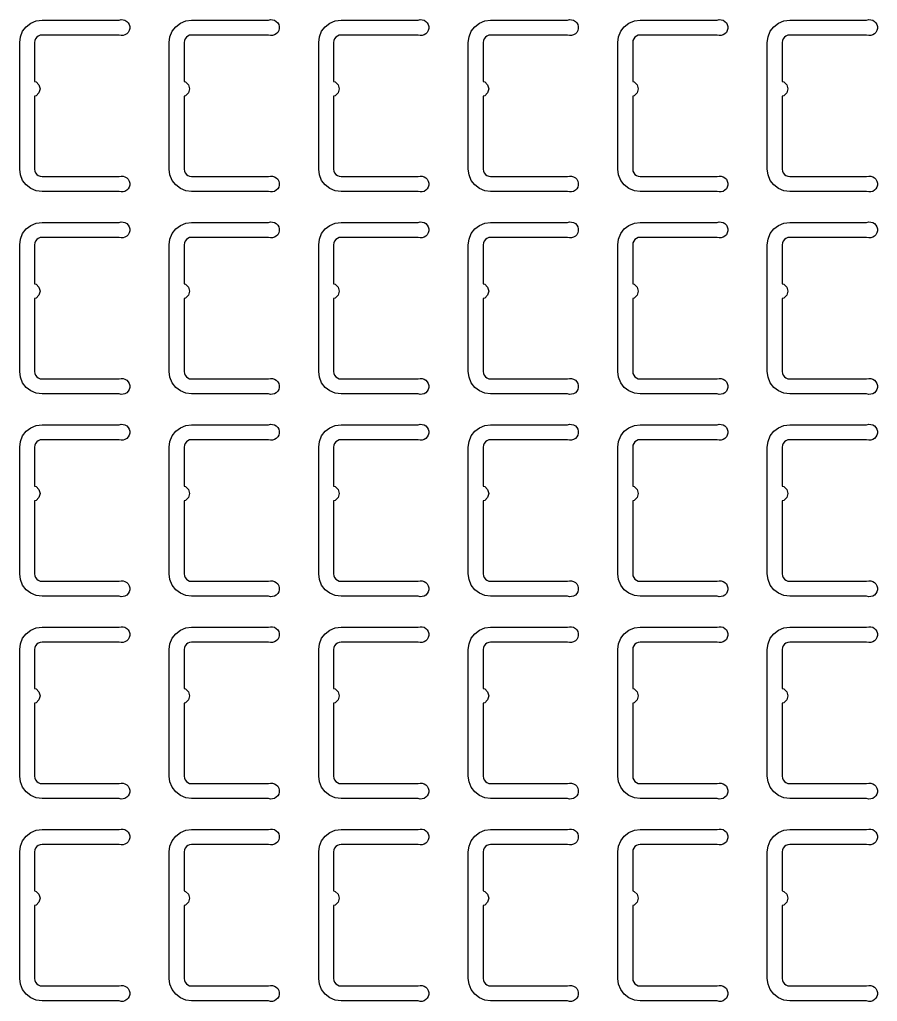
# Model space of a CAD drawing. Extents: x 11 to 212, y 11 to 212.
# Drawn here: x 122.02 to 132.15, y 99.44 to 111.02 of the extents above; entities that cross this region are included whole.
import ezdxf

# ---------------------------------------------------------------- set-up
doc = ezdxf.new("R2010")
doc.units = 0
doc.layers.add('L4', color=7, linetype='continuous')

msp = doc.modelspace()

# ---------------------------------------------------------------- linework, layer by layer
at = {"layer": 'L4'}
for points in [[(123.197, 109.171), (123.22, 109.176), (123.244, 109.175), (123.267, 109.168), (123.288, 109.156), (123.305, 109.139), (123.317, 109.118), (123.323, 109.094), (123.323, 109.07), (123.317, 109.047), (123.305, 109.026), (123.288, 109.009), (123.267, 108.996), (123.244, 108.989), (123.22, 108.989), (123.197, 108.994), (122.288, 108.994), (122.22, 109.003), (122.156, 109.03), (122.101, 109.072), (122.059, 109.126), (122.033, 109.19), (122.024, 109.259), (122.024, 110.753), (122.033, 110.821), (122.059, 110.885), (122.101, 110.94), (122.156, 110.982), (122.22, 111.009), (122.288, 111.018), (123.197, 111.018), (123.22, 111.023), (123.244, 111.022), (123.267, 111.016), (123.288, 111.003), (123.305, 110.986), (123.317, 110.965), (123.323, 110.941), (123.323, 110.917), (123.317, 110.894), (123.305, 110.873), (123.288, 110.856), (123.267, 110.843), (123.244, 110.836), (123.22, 110.836), (123.197, 110.841), (122.288, 110.841), (122.265, 110.838), (122.244, 110.829), (122.226, 110.815), (122.212, 110.797), (122.203, 110.776), (122.2, 110.753), (122.2, 110.292), (122.218, 110.287), (122.252, 110.253), (122.265, 110.206), (122.252, 110.159), (122.218, 110.124), (122.2, 110.12), (122.2, 109.259), (122.203, 109.236), (122.212, 109.215), (122.226, 109.196), (122.244, 109.182), (122.265, 109.174), (122.288, 109.171)], [(124.961, 109.171), (124.985, 109.176), (125.009, 109.175), (125.032, 109.168), (125.053, 109.156), (125.069, 109.139), (125.081, 109.118), (125.087, 109.094), (125.087, 109.07), (125.081, 109.047), (125.069, 109.026), (125.053, 109.009), (125.032, 108.996), (125.009, 108.989), (124.985, 108.989), (124.961, 108.994), (124.053, 108.994), (123.984, 109.003), (123.921, 109.03), (123.866, 109.072), (123.824, 109.126), (123.797, 109.19), (123.788, 109.259), (123.788, 110.753), (123.797, 110.821), (123.824, 110.885), (123.866, 110.94), (123.921, 110.982), (123.984, 111.009), (124.053, 111.018), (124.961, 111.018), (124.985, 111.023), (125.009, 111.022), (125.032, 111.016), (125.053, 111.003), (125.069, 110.986), (125.081, 110.965), (125.087, 110.941), (125.087, 110.917), (125.081, 110.894), (125.069, 110.873), (125.053, 110.856), (125.032, 110.843), (125.009, 110.836), (124.985, 110.836), (124.961, 110.841), (124.053, 110.841), (124.03, 110.838), (124.009, 110.829), (123.991, 110.815), (123.977, 110.797), (123.968, 110.776), (123.965, 110.753), (123.965, 110.292), (123.982, 110.287), (124.017, 110.253), (124.029, 110.206), (124.017, 110.159), (123.982, 110.124), (123.965, 110.12), (123.965, 109.259), (123.968, 109.236), (123.977, 109.215), (123.991, 109.196), (124.009, 109.182), (124.03, 109.174), (124.053, 109.171)], [(126.726, 109.171), (126.75, 109.176), (126.774, 109.175), (126.797, 109.168), (126.817, 109.156), (126.834, 109.139), (126.846, 109.118), (126.852, 109.094), (126.852, 109.07), (126.846, 109.047), (126.834, 109.026), (126.817, 109.009), (126.797, 108.996), (126.774, 108.989), (126.75, 108.989), (126.726, 108.994), (125.818, 108.994), (125.749, 109.003), (125.685, 109.03), (125.63, 109.072), (125.588, 109.126), (125.562, 109.19), (125.553, 109.259), (125.553, 110.753), (125.562, 110.821), (125.588, 110.885), (125.63, 110.94), (125.685, 110.982), (125.749, 111.009), (125.818, 111.018), (126.726, 111.018), (126.75, 111.023), (126.774, 111.022), (126.797, 111.016), (126.817, 111.003), (126.834, 110.986), (126.846, 110.965), (126.852, 110.941), (126.852, 110.917), (126.846, 110.894), (126.834, 110.873), (126.817, 110.856), (126.797, 110.843), (126.774, 110.836), (126.75, 110.836), (126.726, 110.841), (125.818, 110.841), (125.795, 110.838), (125.774, 110.829), (125.755, 110.815), (125.741, 110.797), (125.732, 110.776), (125.729, 110.753), (125.729, 110.292), (125.747, 110.287), (125.782, 110.253), (125.794, 110.206), (125.782, 110.159), (125.747, 110.124), (125.729, 110.12), (125.729, 109.259), (125.732, 109.236), (125.741, 109.215), (125.755, 109.196), (125.774, 109.182), (125.795, 109.174), (125.818, 109.171)], [(128.491, 109.171), (128.514, 109.176), (128.538, 109.175), (128.561, 109.168), (128.582, 109.156), (128.599, 109.139), (128.611, 109.118), (128.617, 109.094), (128.617, 109.07), (128.611, 109.047), (128.599, 109.026), (128.582, 109.009), (128.561, 108.996), (128.538, 108.989), (128.514, 108.989), (128.491, 108.994), (127.582, 108.994), (127.514, 109.003), (127.45, 109.03), (127.395, 109.072), (127.353, 109.126), (127.327, 109.19), (127.318, 109.259), (127.318, 110.753), (127.327, 110.821), (127.353, 110.885), (127.395, 110.94), (127.45, 110.982), (127.514, 111.009), (127.582, 111.018), (128.491, 111.018), (128.514, 111.023), (128.538, 111.022), (128.561, 111.016), (128.582, 111.003), (128.599, 110.986), (128.611, 110.965), (128.617, 110.941), (128.617, 110.917), (128.611, 110.894), (128.599, 110.873), (128.582, 110.856), (128.561, 110.843), (128.538, 110.836), (128.514, 110.836), (128.491, 110.841), (127.582, 110.841), (127.56, 110.838), (127.538, 110.829), (127.52, 110.815), (127.506, 110.797), (127.497, 110.776), (127.494, 110.753), (127.494, 110.292), (127.512, 110.287), (127.546, 110.253), (127.559, 110.206), (127.546, 110.159), (127.512, 110.124), (127.494, 110.12), (127.494, 109.259), (127.497, 109.236), (127.506, 109.215), (127.52, 109.196), (127.538, 109.182), (127.56, 109.174), (127.582, 109.171)], [(130.255, 109.171), (130.279, 109.176), (130.303, 109.175), (130.326, 109.168), (130.347, 109.156), (130.364, 109.139), (130.375, 109.118), (130.382, 109.094), (130.382, 109.07), (130.375, 109.047), (130.364, 109.026), (130.347, 109.009), (130.326, 108.996), (130.303, 108.989), (130.279, 108.989), (130.255, 108.994), (129.347, 108.994), (129.279, 109.003), (129.215, 109.03), (129.16, 109.072), (129.118, 109.126), (129.091, 109.19), (129.082, 109.259), (129.082, 110.753), (129.091, 110.821), (129.118, 110.885), (129.16, 110.94), (129.215, 110.982), (129.279, 111.009), (129.347, 111.018), (130.255, 111.018), (130.279, 111.023), (130.303, 111.022), (130.326, 111.016), (130.347, 111.003), (130.364, 110.986), (130.375, 110.965), (130.382, 110.941), (130.382, 110.917), (130.375, 110.894), (130.364, 110.873), (130.347, 110.856), (130.326, 110.843), (130.303, 110.836), (130.279, 110.836), (130.255, 110.841), (129.347, 110.841), (129.324, 110.838), (129.303, 110.829), (129.285, 110.815), (129.271, 110.797), (129.262, 110.776), (129.259, 110.753), (129.259, 110.292), (129.276, 110.287), (129.311, 110.253), (129.324, 110.206), (129.311, 110.159), (129.276, 110.124), (129.259, 110.12), (129.259, 109.259), (129.262, 109.236), (129.271, 109.215), (129.285, 109.196), (129.303, 109.182), (129.324, 109.174), (129.347, 109.171)], [(132.02, 109.171), (132.044, 109.176), (132.068, 109.175), (132.091, 109.168), (132.112, 109.156), (132.128, 109.139), (132.14, 109.118), (132.146, 109.094), (132.146, 109.07), (132.14, 109.047), (132.128, 109.026), (132.112, 109.009), (132.091, 108.996), (132.068, 108.989), (132.044, 108.989), (132.02, 108.994), (131.112, 108.994), (131.043, 109.003), (130.979, 109.03), (130.925, 109.072), (130.883, 109.126), (130.856, 109.19), (130.847, 109.259), (130.847, 110.753), (130.856, 110.821), (130.883, 110.885), (130.925, 110.94), (130.979, 110.982), (131.043, 111.009), (131.112, 111.018), (132.02, 111.018), (132.044, 111.023), (132.068, 111.022), (132.091, 111.016), (132.112, 111.003), (132.128, 110.986), (132.14, 110.965), (132.146, 110.941), (132.146, 110.917), (132.14, 110.894), (132.128, 110.873), (132.112, 110.856), (132.091, 110.843), (132.068, 110.836), (132.044, 110.836), (132.02, 110.841), (131.112, 110.841), (131.089, 110.838), (131.068, 110.829), (131.049, 110.815), (131.035, 110.797), (131.027, 110.776), (131.024, 110.753), (131.024, 110.292), (131.041, 110.287), (131.076, 110.253), (131.088, 110.206), (131.076, 110.159), (131.041, 110.124), (131.024, 110.12), (131.024, 109.259), (131.027, 109.236), (131.035, 109.215), (131.049, 109.196), (131.068, 109.182), (131.089, 109.174), (131.112, 109.171)], [(123.197, 106.782), (123.22, 106.788), (123.244, 106.787), (123.267, 106.78), (123.288, 106.768), (123.305, 106.75), (123.317, 106.729), (123.323, 106.706), (123.323, 106.682), (123.317, 106.659), (123.305, 106.638), (123.288, 106.62), (123.267, 106.608), (123.244, 106.601), (123.22, 106.6), (123.197, 106.606), (122.288, 106.606), (122.22, 106.615), (122.156, 106.641), (122.101, 106.683), (122.059, 106.738), (122.033, 106.802), (122.024, 106.871), (122.024, 108.365), (122.033, 108.433), (122.059, 108.497), (122.101, 108.552), (122.156, 108.594), (122.22, 108.62), (122.288, 108.629), (123.197, 108.629), (123.22, 108.635), (123.244, 108.634), (123.267, 108.627), (123.288, 108.615), (123.305, 108.598), (123.317, 108.577), (123.323, 108.553), (123.323, 108.529), (123.317, 108.506), (123.305, 108.485), (123.288, 108.468), (123.267, 108.455), (123.244, 108.448), (123.22, 108.448), (123.197, 108.453), (122.288, 108.453), (122.265, 108.45), (122.244, 108.441), (122.226, 108.427), (122.212, 108.409), (122.203, 108.388), (122.2, 108.365), (122.2, 107.904), (122.218, 107.899), (122.252, 107.865), (122.265, 107.818), (122.252, 107.771), (122.218, 107.736), (122.2, 107.731), (122.2, 106.871), (122.203, 106.848), (122.212, 106.826), (122.226, 106.808), (122.244, 106.794), (122.265, 106.785), (122.288, 106.782)], [(124.961, 106.782), (124.985, 106.788), (125.009, 106.787), (125.032, 106.78), (125.053, 106.768), (125.069, 106.75), (125.081, 106.729), (125.087, 106.706), (125.087, 106.682), (125.081, 106.659), (125.069, 106.638), (125.053, 106.62), (125.032, 106.608), (125.009, 106.601), (124.985, 106.6), (124.961, 106.606), (124.053, 106.606), (123.984, 106.615), (123.921, 106.641), (123.866, 106.683), (123.824, 106.738), (123.797, 106.802), (123.788, 106.871), (123.788, 108.365), (123.797, 108.433), (123.824, 108.497), (123.866, 108.552), (123.921, 108.594), (123.984, 108.62), (124.053, 108.629), (124.961, 108.629), (124.985, 108.635), (125.009, 108.634), (125.032, 108.627), (125.053, 108.615), (125.069, 108.598), (125.081, 108.577), (125.087, 108.553), (125.087, 108.529), (125.081, 108.506), (125.069, 108.485), (125.053, 108.468), (125.032, 108.455), (125.009, 108.448), (124.985, 108.448), (124.961, 108.453), (124.053, 108.453), (124.03, 108.45), (124.009, 108.441), (123.991, 108.427), (123.977, 108.409), (123.968, 108.388), (123.965, 108.365), (123.965, 107.904), (123.982, 107.899), (124.017, 107.865), (124.029, 107.818), (124.017, 107.771), (123.982, 107.736), (123.965, 107.731), (123.965, 106.871), (123.968, 106.848), (123.977, 106.826), (123.991, 106.808), (124.009, 106.794), (124.03, 106.785), (124.053, 106.782)], [(126.726, 106.782), (126.75, 106.788), (126.774, 106.787), (126.797, 106.78), (126.817, 106.768), (126.834, 106.75), (126.846, 106.729), (126.852, 106.706), (126.852, 106.682), (126.846, 106.659), (126.834, 106.638), (126.817, 106.62), (126.797, 106.608), (126.774, 106.601), (126.75, 106.6), (126.726, 106.606), (125.818, 106.606), (125.749, 106.615), (125.685, 106.641), (125.63, 106.683), (125.588, 106.738), (125.562, 106.802), (125.553, 106.871), (125.553, 108.365), (125.562, 108.433), (125.588, 108.497), (125.63, 108.552), (125.685, 108.594), (125.749, 108.62), (125.818, 108.629), (126.726, 108.629), (126.75, 108.635), (126.774, 108.634), (126.797, 108.627), (126.817, 108.615), (126.834, 108.598), (126.846, 108.577), (126.852, 108.553), (126.852, 108.529), (126.846, 108.506), (126.834, 108.485), (126.817, 108.468), (126.797, 108.455), (126.774, 108.448), (126.75, 108.448), (126.726, 108.453), (125.818, 108.453), (125.795, 108.45), (125.774, 108.441), (125.755, 108.427), (125.741, 108.409), (125.732, 108.388), (125.729, 108.365), (125.729, 107.904), (125.747, 107.899), (125.782, 107.865), (125.794, 107.818), (125.782, 107.771), (125.747, 107.736), (125.729, 107.731), (125.729, 106.871), (125.732, 106.848), (125.741, 106.826), (125.755, 106.808), (125.774, 106.794), (125.795, 106.785), (125.818, 106.782)], [(128.491, 106.782), (128.514, 106.788), (128.538, 106.787), (128.561, 106.78), (128.582, 106.768), (128.599, 106.75), (128.611, 106.729), (128.617, 106.706), (128.617, 106.682), (128.611, 106.659), (128.599, 106.638), (128.582, 106.62), (128.561, 106.608), (128.538, 106.601), (128.514, 106.6), (128.491, 106.606), (127.582, 106.606), (127.514, 106.615), (127.45, 106.641), (127.395, 106.683), (127.353, 106.738), (127.327, 106.802), (127.318, 106.871), (127.318, 108.365), (127.327, 108.433), (127.353, 108.497), (127.395, 108.552), (127.45, 108.594), (127.514, 108.62), (127.582, 108.629), (128.491, 108.629), (128.514, 108.635), (128.538, 108.634), (128.561, 108.627), (128.582, 108.615), (128.599, 108.598), (128.611, 108.577), (128.617, 108.553), (128.617, 108.529), (128.611, 108.506), (128.599, 108.485), (128.582, 108.468), (128.561, 108.455), (128.538, 108.448), (128.514, 108.448), (128.491, 108.453), (127.582, 108.453), (127.56, 108.45), (127.538, 108.441), (127.52, 108.427), (127.506, 108.409), (127.497, 108.388), (127.494, 108.365), (127.494, 107.904), (127.512, 107.899), (127.546, 107.865), (127.559, 107.818), (127.546, 107.771), (127.512, 107.736), (127.494, 107.731), (127.494, 106.871), (127.497, 106.848), (127.506, 106.826), (127.52, 106.808), (127.538, 106.794), (127.56, 106.785), (127.582, 106.782)], [(130.255, 106.782), (130.279, 106.788), (130.303, 106.787), (130.326, 106.78), (130.347, 106.768), (130.364, 106.75), (130.375, 106.729), (130.382, 106.706), (130.382, 106.682), (130.375, 106.659), (130.364, 106.638), (130.347, 106.62), (130.326, 106.608), (130.303, 106.601), (130.279, 106.6), (130.255, 106.606), (129.347, 106.606), (129.279, 106.615), (129.215, 106.641), (129.16, 106.683), (129.118, 106.738), (129.091, 106.802), (129.082, 106.871), (129.082, 108.365), (129.091, 108.433), (129.118, 108.497), (129.16, 108.552), (129.215, 108.594), (129.279, 108.62), (129.347, 108.629), (130.255, 108.629), (130.279, 108.635), (130.303, 108.634), (130.326, 108.627), (130.347, 108.615), (130.364, 108.598), (130.375, 108.577), (130.382, 108.553), (130.382, 108.529), (130.375, 108.506), (130.364, 108.485), (130.347, 108.468), (130.326, 108.455), (130.303, 108.448), (130.279, 108.448), (130.255, 108.453), (129.347, 108.453), (129.324, 108.45), (129.303, 108.441), (129.285, 108.427), (129.271, 108.409), (129.262, 108.388), (129.259, 108.365), (129.259, 107.904), (129.276, 107.899), (129.311, 107.865), (129.324, 107.818), (129.311, 107.771), (129.276, 107.736), (129.259, 107.731), (129.259, 106.871), (129.262, 106.848), (129.271, 106.826), (129.285, 106.808), (129.303, 106.794), (129.324, 106.785), (129.347, 106.782)], [(132.02, 106.782), (132.044, 106.788), (132.068, 106.787), (132.091, 106.78), (132.112, 106.768), (132.128, 106.75), (132.14, 106.729), (132.146, 106.706), (132.146, 106.682), (132.14, 106.659), (132.128, 106.638), (132.112, 106.62), (132.091, 106.608), (132.068, 106.601), (132.044, 106.6), (132.02, 106.606), (131.112, 106.606), (131.043, 106.615), (130.979, 106.641), (130.925, 106.683), (130.883, 106.738), (130.856, 106.802), (130.847, 106.871), (130.847, 108.365), (130.856, 108.433), (130.883, 108.497), (130.925, 108.552), (130.979, 108.594), (131.043, 108.62), (131.112, 108.629), (132.02, 108.629), (132.044, 108.635), (132.068, 108.634), (132.091, 108.627), (132.112, 108.615), (132.128, 108.598), (132.14, 108.577), (132.146, 108.553), (132.146, 108.529), (132.14, 108.506), (132.128, 108.485), (132.112, 108.468), (132.091, 108.455), (132.068, 108.448), (132.044, 108.448), (132.02, 108.453), (131.112, 108.453), (131.089, 108.45), (131.068, 108.441), (131.049, 108.427), (131.035, 108.409), (131.027, 108.388), (131.024, 108.365), (131.024, 107.904), (131.041, 107.899), (131.076, 107.865), (131.088, 107.818), (131.076, 107.771), (131.041, 107.736), (131.024, 107.731), (131.024, 106.871), (131.027, 106.848), (131.035, 106.826), (131.049, 106.808), (131.068, 106.794), (131.089, 106.785), (131.112, 106.782)], [(123.197, 104.394), (123.22, 104.4), (123.244, 104.399), (123.267, 104.392), (123.288, 104.38), (123.305, 104.362), (123.317, 104.341), (123.323, 104.318), (123.323, 104.294), (123.317, 104.271), (123.305, 104.25), (123.288, 104.232), (123.267, 104.22), (123.244, 104.213), (123.22, 104.212), (123.197, 104.218), (122.288, 104.218), (122.22, 104.227), (122.156, 104.253), (122.101, 104.295), (122.059, 104.35), (122.033, 104.414), (122.024, 104.482), (122.024, 105.976), (122.033, 106.045), (122.059, 106.109), (122.101, 106.164), (122.156, 106.206), (122.22, 106.232), (122.288, 106.241), (123.197, 106.241), (123.22, 106.247), (123.244, 106.246), (123.267, 106.239), (123.288, 106.227), (123.305, 106.209), (123.317, 106.188), (123.323, 106.165), (123.323, 106.141), (123.317, 106.118), (123.305, 106.097), (123.288, 106.079), (123.267, 106.067), (123.244, 106.06), (123.22, 106.059), (123.197, 106.065), (122.288, 106.065), (122.265, 106.062), (122.244, 106.053), (122.226, 106.039), (122.212, 106.021), (122.203, 105.999), (122.2, 105.976), (122.2, 105.516), (122.218, 105.511), (122.252, 105.476), (122.265, 105.429), (122.252, 105.382), (122.218, 105.348), (122.2, 105.343), (122.2, 104.482), (122.203, 104.46), (122.212, 104.438), (122.226, 104.42), (122.244, 104.406), (122.265, 104.397), (122.288, 104.394)], [(124.961, 104.394), (124.985, 104.4), (125.009, 104.399), (125.032, 104.392), (125.053, 104.38), (125.069, 104.362), (125.081, 104.341), (125.087, 104.318), (125.087, 104.294), (125.081, 104.271), (125.069, 104.25), (125.053, 104.232), (125.032, 104.22), (125.009, 104.213), (124.985, 104.212), (124.961, 104.218), (124.053, 104.218), (123.984, 104.227), (123.921, 104.253), (123.866, 104.295), (123.824, 104.35), (123.797, 104.414), (123.788, 104.482), (123.788, 105.976), (123.797, 106.045), (123.824, 106.109), (123.866, 106.164), (123.921, 106.206), (123.984, 106.232), (124.053, 106.241), (124.961, 106.241), (124.985, 106.247), (125.009, 106.246), (125.032, 106.239), (125.053, 106.227), (125.069, 106.209), (125.081, 106.188), (125.087, 106.165), (125.087, 106.141), (125.081, 106.118), (125.069, 106.097), (125.053, 106.079), (125.032, 106.067), (125.009, 106.06), (124.985, 106.059), (124.961, 106.065), (124.053, 106.065), (124.03, 106.062), (124.009, 106.053), (123.991, 106.039), (123.977, 106.021), (123.968, 105.999), (123.965, 105.976), (123.965, 105.516), (123.982, 105.511), (124.017, 105.476), (124.029, 105.429), (124.017, 105.382), (123.982, 105.348), (123.965, 105.343), (123.965, 104.482), (123.968, 104.46), (123.977, 104.438), (123.991, 104.42), (124.009, 104.406), (124.03, 104.397), (124.053, 104.394)], [(126.726, 104.394), (126.75, 104.4), (126.774, 104.399), (126.797, 104.392), (126.817, 104.38), (126.834, 104.362), (126.846, 104.341), (126.852, 104.318), (126.852, 104.294), (126.846, 104.271), (126.834, 104.25), (126.817, 104.232), (126.797, 104.22), (126.774, 104.213), (126.75, 104.212), (126.726, 104.218), (125.818, 104.218), (125.749, 104.227), (125.685, 104.253), (125.63, 104.295), (125.588, 104.35), (125.562, 104.414), (125.553, 104.482), (125.553, 105.976), (125.562, 106.045), (125.588, 106.109), (125.63, 106.164), (125.685, 106.206), (125.749, 106.232), (125.818, 106.241), (126.726, 106.241), (126.75, 106.247), (126.774, 106.246), (126.797, 106.239), (126.817, 106.227), (126.834, 106.209), (126.846, 106.188), (126.852, 106.165), (126.852, 106.141), (126.846, 106.118), (126.834, 106.097), (126.817, 106.079), (126.797, 106.067), (126.774, 106.06), (126.75, 106.059), (126.726, 106.065), (125.818, 106.065), (125.795, 106.062), (125.774, 106.053), (125.755, 106.039), (125.741, 106.021), (125.732, 105.999), (125.729, 105.976), (125.729, 105.516), (125.747, 105.511), (125.782, 105.476), (125.794, 105.429), (125.782, 105.382), (125.747, 105.348), (125.729, 105.343), (125.729, 104.482), (125.732, 104.46), (125.741, 104.438), (125.755, 104.42), (125.774, 104.406), (125.795, 104.397), (125.818, 104.394)], [(128.491, 104.394), (128.514, 104.4), (128.538, 104.399), (128.561, 104.392), (128.582, 104.38), (128.599, 104.362), (128.611, 104.341), (128.617, 104.318), (128.617, 104.294), (128.611, 104.271), (128.599, 104.25), (128.582, 104.232), (128.561, 104.22), (128.538, 104.213), (128.514, 104.212), (128.491, 104.218), (127.582, 104.218), (127.514, 104.227), (127.45, 104.253), (127.395, 104.295), (127.353, 104.35), (127.327, 104.414), (127.318, 104.482), (127.318, 105.976), (127.327, 106.045), (127.353, 106.109), (127.395, 106.164), (127.45, 106.206), (127.514, 106.232), (127.582, 106.241), (128.491, 106.241), (128.514, 106.247), (128.538, 106.246), (128.561, 106.239), (128.582, 106.227), (128.599, 106.209), (128.611, 106.188), (128.617, 106.165), (128.617, 106.141), (128.611, 106.118), (128.599, 106.097), (128.582, 106.079), (128.561, 106.067), (128.538, 106.06), (128.514, 106.059), (128.491, 106.065), (127.582, 106.065), (127.56, 106.062), (127.538, 106.053), (127.52, 106.039), (127.506, 106.021), (127.497, 105.999), (127.494, 105.976), (127.494, 105.516), (127.512, 105.511), (127.546, 105.476), (127.559, 105.429), (127.546, 105.382), (127.512, 105.348), (127.494, 105.343), (127.494, 104.482), (127.497, 104.46), (127.506, 104.438), (127.52, 104.42), (127.538, 104.406), (127.56, 104.397), (127.582, 104.394)], [(130.255, 104.394), (130.279, 104.4), (130.303, 104.399), (130.326, 104.392), (130.347, 104.38), (130.364, 104.362), (130.375, 104.341), (130.382, 104.318), (130.382, 104.294), (130.375, 104.271), (130.364, 104.25), (130.347, 104.232), (130.326, 104.22), (130.303, 104.213), (130.279, 104.212), (130.255, 104.218), (129.347, 104.218), (129.279, 104.227), (129.215, 104.253), (129.16, 104.295), (129.118, 104.35), (129.091, 104.414), (129.082, 104.482), (129.082, 105.976), (129.091, 106.045), (129.118, 106.109), (129.16, 106.164), (129.215, 106.206), (129.279, 106.232), (129.347, 106.241), (130.255, 106.241), (130.279, 106.247), (130.303, 106.246), (130.326, 106.239), (130.347, 106.227), (130.364, 106.209), (130.375, 106.188), (130.382, 106.165), (130.382, 106.141), (130.375, 106.118), (130.364, 106.097), (130.347, 106.079), (130.326, 106.067), (130.303, 106.06), (130.279, 106.059), (130.255, 106.065), (129.347, 106.065), (129.324, 106.062), (129.303, 106.053), (129.285, 106.039), (129.271, 106.021), (129.262, 105.999), (129.259, 105.976), (129.259, 105.516), (129.276, 105.511), (129.311, 105.476), (129.324, 105.429), (129.311, 105.382), (129.276, 105.348), (129.259, 105.343), (129.259, 104.482), (129.262, 104.46), (129.271, 104.438), (129.285, 104.42), (129.303, 104.406), (129.324, 104.397), (129.347, 104.394)], [(132.02, 104.394), (132.044, 104.4), (132.068, 104.399), (132.091, 104.392), (132.112, 104.38), (132.128, 104.362), (132.14, 104.341), (132.146, 104.318), (132.146, 104.294), (132.14, 104.271), (132.128, 104.25), (132.112, 104.232), (132.091, 104.22), (132.068, 104.213), (132.044, 104.212), (132.02, 104.218), (131.112, 104.218), (131.043, 104.227), (130.979, 104.253), (130.925, 104.295), (130.883, 104.35), (130.856, 104.414), (130.847, 104.482), (130.847, 105.976), (130.856, 106.045), (130.883, 106.109), (130.925, 106.164), (130.979, 106.206), (131.043, 106.232), (131.112, 106.241), (132.02, 106.241), (132.044, 106.247), (132.068, 106.246), (132.091, 106.239), (132.112, 106.227), (132.128, 106.209), (132.14, 106.188), (132.146, 106.165), (132.146, 106.141), (132.14, 106.118), (132.128, 106.097), (132.112, 106.079), (132.091, 106.067), (132.068, 106.06), (132.044, 106.059), (132.02, 106.065), (131.112, 106.065), (131.089, 106.062), (131.068, 106.053), (131.049, 106.039), (131.035, 106.021), (131.027, 105.999), (131.024, 105.976), (131.024, 105.516), (131.041, 105.511), (131.076, 105.476), (131.088, 105.429), (131.076, 105.382), (131.041, 105.348), (131.024, 105.343), (131.024, 104.482), (131.027, 104.46), (131.035, 104.438), (131.049, 104.42), (131.068, 104.406), (131.089, 104.397), (131.112, 104.394)], [(123.197, 102.006), (123.22, 102.011), (123.244, 102.011), (123.267, 102.004), (123.288, 101.991), (123.305, 101.974), (123.317, 101.953), (123.323, 101.93), (123.323, 101.906), (123.317, 101.882), (123.305, 101.861), (123.288, 101.844), (123.267, 101.832), (123.244, 101.825), (123.22, 101.824), (123.197, 101.829), (122.288, 101.829), (122.22, 101.838), (122.156, 101.865), (122.101, 101.907), (122.059, 101.962), (122.033, 102.026), (122.024, 102.094), (122.024, 103.588), (122.033, 103.657), (122.059, 103.721), (122.101, 103.775), (122.156, 103.817), (122.22, 103.844), (122.288, 103.853), (123.197, 103.853), (123.22, 103.858), (123.244, 103.858), (123.267, 103.851), (123.288, 103.838), (123.305, 103.821), (123.317, 103.8), (123.323, 103.777), (123.323, 103.753), (123.317, 103.729), (123.305, 103.708), (123.288, 103.691), (123.267, 103.679), (123.244, 103.672), (123.22, 103.671), (123.197, 103.676), (122.288, 103.676), (122.265, 103.673), (122.244, 103.665), (122.226, 103.651), (122.212, 103.632), (122.203, 103.611), (122.2, 103.588), (122.2, 103.127), (122.218, 103.123), (122.252, 103.088), (122.265, 103.041), (122.252, 102.994), (122.218, 102.96), (122.2, 102.955), (122.2, 102.094), (122.203, 102.071), (122.212, 102.05), (122.226, 102.032), (122.244, 102.018), (122.265, 102.009), (122.288, 102.006)], [(124.961, 102.006), (124.985, 102.011), (125.009, 102.011), (125.032, 102.004), (125.053, 101.991), (125.069, 101.974), (125.081, 101.953), (125.087, 101.93), (125.087, 101.906), (125.081, 101.882), (125.069, 101.861), (125.053, 101.844), (125.032, 101.832), (125.009, 101.825), (124.985, 101.824), (124.961, 101.829), (124.053, 101.829), (123.984, 101.838), (123.921, 101.865), (123.866, 101.907), (123.824, 101.962), (123.797, 102.026), (123.788, 102.094), (123.788, 103.588), (123.797, 103.657), (123.824, 103.721), (123.866, 103.775), (123.921, 103.817), (123.984, 103.844), (124.053, 103.853), (124.961, 103.853), (124.985, 103.858), (125.009, 103.858), (125.032, 103.851), (125.053, 103.838), (125.069, 103.821), (125.081, 103.8), (125.087, 103.777), (125.087, 103.753), (125.081, 103.729), (125.069, 103.708), (125.053, 103.691), (125.032, 103.679), (125.009, 103.672), (124.985, 103.671), (124.961, 103.676), (124.053, 103.676), (124.03, 103.673), (124.009, 103.665), (123.991, 103.651), (123.977, 103.632), (123.968, 103.611), (123.965, 103.588), (123.965, 103.127), (123.982, 103.123), (124.017, 103.088), (124.029, 103.041), (124.017, 102.994), (123.982, 102.96), (123.965, 102.955), (123.965, 102.094), (123.968, 102.071), (123.977, 102.05), (123.991, 102.032), (124.009, 102.018), (124.03, 102.009), (124.053, 102.006)], [(126.726, 102.006), (126.75, 102.011), (126.774, 102.011), (126.797, 102.004), (126.817, 101.991), (126.834, 101.974), (126.846, 101.953), (126.852, 101.93), (126.852, 101.906), (126.846, 101.882), (126.834, 101.861), (126.817, 101.844), (126.797, 101.832), (126.774, 101.825), (126.75, 101.824), (126.726, 101.829), (125.818, 101.829), (125.749, 101.838), (125.685, 101.865), (125.63, 101.907), (125.588, 101.962), (125.562, 102.026), (125.553, 102.094), (125.553, 103.588), (125.562, 103.657), (125.588, 103.721), (125.63, 103.775), (125.685, 103.817), (125.749, 103.844), (125.818, 103.853), (126.726, 103.853), (126.75, 103.858), (126.774, 103.858), (126.797, 103.851), (126.817, 103.838), (126.834, 103.821), (126.846, 103.8), (126.852, 103.777), (126.852, 103.753), (126.846, 103.729), (126.834, 103.708), (126.817, 103.691), (126.797, 103.679), (126.774, 103.672), (126.75, 103.671), (126.726, 103.676), (125.818, 103.676), (125.795, 103.673), (125.774, 103.665), (125.755, 103.651), (125.741, 103.632), (125.732, 103.611), (125.729, 103.588), (125.729, 103.127), (125.747, 103.123), (125.782, 103.088), (125.794, 103.041), (125.782, 102.994), (125.747, 102.96), (125.729, 102.955), (125.729, 102.094), (125.732, 102.071), (125.741, 102.05), (125.755, 102.032), (125.774, 102.018), (125.795, 102.009), (125.818, 102.006)], [(128.491, 102.006), (128.514, 102.011), (128.538, 102.011), (128.561, 102.004), (128.582, 101.991), (128.599, 101.974), (128.611, 101.953), (128.617, 101.93), (128.617, 101.906), (128.611, 101.882), (128.599, 101.861), (128.582, 101.844), (128.561, 101.832), (128.538, 101.825), (128.514, 101.824), (128.491, 101.829), (127.582, 101.829), (127.514, 101.838), (127.45, 101.865), (127.395, 101.907), (127.353, 101.962), (127.327, 102.026), (127.318, 102.094), (127.318, 103.588), (127.327, 103.657), (127.353, 103.721), (127.395, 103.775), (127.45, 103.817), (127.514, 103.844), (127.582, 103.853), (128.491, 103.853), (128.514, 103.858), (128.538, 103.858), (128.561, 103.851), (128.582, 103.838), (128.599, 103.821), (128.611, 103.8), (128.617, 103.777), (128.617, 103.753), (128.611, 103.729), (128.599, 103.708), (128.582, 103.691), (128.561, 103.679), (128.538, 103.672), (128.514, 103.671), (128.491, 103.676), (127.582, 103.676), (127.56, 103.673), (127.538, 103.665), (127.52, 103.651), (127.506, 103.632), (127.497, 103.611), (127.494, 103.588), (127.494, 103.127), (127.512, 103.123), (127.546, 103.088), (127.559, 103.041), (127.546, 102.994), (127.512, 102.96), (127.494, 102.955), (127.494, 102.094), (127.497, 102.071), (127.506, 102.05), (127.52, 102.032), (127.538, 102.018), (127.56, 102.009), (127.582, 102.006)], [(130.255, 102.006), (130.279, 102.011), (130.303, 102.011), (130.326, 102.004), (130.347, 101.991), (130.364, 101.974), (130.375, 101.953), (130.382, 101.93), (130.382, 101.906), (130.375, 101.882), (130.364, 101.861), (130.347, 101.844), (130.326, 101.832), (130.303, 101.825), (130.279, 101.824), (130.255, 101.829), (129.347, 101.829), (129.279, 101.838), (129.215, 101.865), (129.16, 101.907), (129.118, 101.962), (129.091, 102.026), (129.082, 102.094), (129.082, 103.588), (129.091, 103.657), (129.118, 103.721), (129.16, 103.775), (129.215, 103.817), (129.279, 103.844), (129.347, 103.853), (130.255, 103.853), (130.279, 103.858), (130.303, 103.858), (130.326, 103.851), (130.347, 103.838), (130.364, 103.821), (130.375, 103.8), (130.382, 103.777), (130.382, 103.753), (130.375, 103.729), (130.364, 103.708), (130.347, 103.691), (130.326, 103.679), (130.303, 103.672), (130.279, 103.671), (130.255, 103.676), (129.347, 103.676), (129.324, 103.673), (129.303, 103.665), (129.285, 103.651), (129.271, 103.632), (129.262, 103.611), (129.259, 103.588), (129.259, 103.127), (129.276, 103.123), (129.311, 103.088), (129.324, 103.041), (129.311, 102.994), (129.276, 102.96), (129.259, 102.955), (129.259, 102.094), (129.262, 102.071), (129.271, 102.05), (129.285, 102.032), (129.303, 102.018), (129.324, 102.009), (129.347, 102.006)], [(132.02, 102.006), (132.044, 102.011), (132.068, 102.011), (132.091, 102.004), (132.112, 101.991), (132.128, 101.974), (132.14, 101.953), (132.146, 101.93), (132.146, 101.906), (132.14, 101.882), (132.128, 101.861), (132.112, 101.844), (132.091, 101.832), (132.068, 101.825), (132.044, 101.824), (132.02, 101.829), (131.112, 101.829), (131.043, 101.838), (130.979, 101.865), (130.925, 101.907), (130.883, 101.962), (130.856, 102.026), (130.847, 102.094), (130.847, 103.588), (130.856, 103.657), (130.883, 103.721), (130.925, 103.775), (130.979, 103.817), (131.043, 103.844), (131.112, 103.853), (132.02, 103.853), (132.044, 103.858), (132.068, 103.858), (132.091, 103.851), (132.112, 103.838), (132.128, 103.821), (132.14, 103.8), (132.146, 103.777), (132.146, 103.753), (132.14, 103.729), (132.128, 103.708), (132.112, 103.691), (132.091, 103.679), (132.068, 103.672), (132.044, 103.671), (132.02, 103.676), (131.112, 103.676), (131.089, 103.673), (131.068, 103.665), (131.049, 103.651), (131.035, 103.632), (131.027, 103.611), (131.024, 103.588), (131.024, 103.127), (131.041, 103.123), (131.076, 103.088), (131.088, 103.041), (131.076, 102.994), (131.041, 102.96), (131.024, 102.955), (131.024, 102.094), (131.027, 102.071), (131.035, 102.05), (131.049, 102.032), (131.068, 102.018), (131.089, 102.009), (131.112, 102.006)], [(123.197, 99.618), (123.22, 99.623), (123.244, 99.622), (123.267, 99.616), (123.288, 99.603), (123.305, 99.586), (123.317, 99.565), (123.323, 99.541), (123.323, 99.517), (123.317, 99.494), (123.305, 99.473), (123.288, 99.456), (123.267, 99.443), (123.244, 99.436), (123.22, 99.436), (123.197, 99.441), (122.288, 99.441), (122.22, 99.45), (122.156, 99.477), (122.101, 99.519), (122.059, 99.574), (122.033, 99.637), (122.024, 99.706), (122.024, 101.2), (122.033, 101.269), (122.059, 101.332), (122.101, 101.387), (122.156, 101.429), (122.22, 101.456), (122.288, 101.465), (123.197, 101.465), (123.22, 101.47), (123.244, 101.469), (123.267, 101.463), (123.288, 101.45), (123.305, 101.433), (123.317, 101.412), (123.323, 101.389), (123.323, 101.364), (123.317, 101.341), (123.305, 101.32), (123.288, 101.303), (123.267, 101.29), (123.244, 101.284), (123.22, 101.283), (123.197, 101.288), (122.288, 101.288), (122.265, 101.285), (122.244, 101.276), (122.226, 101.262), (122.212, 101.244), (122.203, 101.223), (122.2, 101.2), (122.2, 100.739), (122.218, 100.734), (122.252, 100.7), (122.265, 100.653), (122.252, 100.606), (122.218, 100.571), (122.2, 100.567), (122.2, 99.706), (122.203, 99.683), (122.212, 99.662), (122.226, 99.643), (122.244, 99.629), (122.265, 99.621), (122.288, 99.618)], [(124.961, 99.618), (124.985, 99.623), (125.009, 99.622), (125.032, 99.616), (125.053, 99.603), (125.069, 99.586), (125.081, 99.565), (125.087, 99.541), (125.087, 99.517), (125.081, 99.494), (125.069, 99.473), (125.053, 99.456), (125.032, 99.443), (125.009, 99.436), (124.985, 99.436), (124.961, 99.441), (124.053, 99.441), (123.984, 99.45), (123.921, 99.477), (123.866, 99.519), (123.824, 99.574), (123.797, 99.637), (123.788, 99.706), (123.788, 101.2), (123.797, 101.269), (123.824, 101.332), (123.866, 101.387), (123.921, 101.429), (123.984, 101.456), (124.053, 101.465), (124.961, 101.465), (124.985, 101.47), (125.009, 101.469), (125.032, 101.463), (125.053, 101.45), (125.069, 101.433), (125.081, 101.412), (125.087, 101.389), (125.087, 101.364), (125.081, 101.341), (125.069, 101.32), (125.053, 101.303), (125.032, 101.29), (125.009, 101.284), (124.985, 101.283), (124.961, 101.288), (124.053, 101.288), (124.03, 101.285), (124.009, 101.276), (123.991, 101.262), (123.977, 101.244), (123.968, 101.223), (123.965, 101.2), (123.965, 100.739), (123.982, 100.734), (124.017, 100.7), (124.029, 100.653), (124.017, 100.606), (123.982, 100.571), (123.965, 100.567), (123.965, 99.706), (123.968, 99.683), (123.977, 99.662), (123.991, 99.643), (124.009, 99.629), (124.03, 99.621), (124.053, 99.618)], [(126.726, 99.618), (126.75, 99.623), (126.774, 99.622), (126.797, 99.616), (126.817, 99.603), (126.834, 99.586), (126.846, 99.565), (126.852, 99.541), (126.852, 99.517), (126.846, 99.494), (126.834, 99.473), (126.817, 99.456), (126.797, 99.443), (126.774, 99.436), (126.75, 99.436), (126.726, 99.441), (125.818, 99.441), (125.749, 99.45), (125.685, 99.477), (125.63, 99.519), (125.588, 99.574), (125.562, 99.637), (125.553, 99.706), (125.553, 101.2), (125.562, 101.269), (125.588, 101.332), (125.63, 101.387), (125.685, 101.429), (125.749, 101.456), (125.818, 101.465), (126.726, 101.465), (126.75, 101.47), (126.774, 101.469), (126.797, 101.463), (126.817, 101.45), (126.834, 101.433), (126.846, 101.412), (126.852, 101.389), (126.852, 101.364), (126.846, 101.341), (126.834, 101.32), (126.817, 101.303), (126.797, 101.29), (126.774, 101.284), (126.75, 101.283), (126.726, 101.288), (125.818, 101.288), (125.795, 101.285), (125.774, 101.276), (125.755, 101.262), (125.741, 101.244), (125.732, 101.223), (125.729, 101.2), (125.729, 100.739), (125.747, 100.734), (125.782, 100.7), (125.794, 100.653), (125.782, 100.606), (125.747, 100.571), (125.729, 100.567), (125.729, 99.706), (125.732, 99.683), (125.741, 99.662), (125.755, 99.643), (125.774, 99.629), (125.795, 99.621), (125.818, 99.618)], [(128.491, 99.618), (128.514, 99.623), (128.538, 99.622), (128.561, 99.616), (128.582, 99.603), (128.599, 99.586), (128.611, 99.565), (128.617, 99.541), (128.617, 99.517), (128.611, 99.494), (128.599, 99.473), (128.582, 99.456), (128.561, 99.443), (128.538, 99.436), (128.514, 99.436), (128.491, 99.441), (127.582, 99.441), (127.514, 99.45), (127.45, 99.477), (127.395, 99.519), (127.353, 99.574), (127.327, 99.637), (127.318, 99.706), (127.318, 101.2), (127.327, 101.269), (127.353, 101.332), (127.395, 101.387), (127.45, 101.429), (127.514, 101.456), (127.582, 101.465), (128.491, 101.465), (128.514, 101.47), (128.538, 101.469), (128.561, 101.463), (128.582, 101.45), (128.599, 101.433), (128.611, 101.412), (128.617, 101.389), (128.617, 101.364), (128.611, 101.341), (128.599, 101.32), (128.582, 101.303), (128.561, 101.29), (128.538, 101.284), (128.514, 101.283), (128.491, 101.288), (127.582, 101.288), (127.56, 101.285), (127.538, 101.276), (127.52, 101.262), (127.506, 101.244), (127.497, 101.223), (127.494, 101.2), (127.494, 100.739), (127.512, 100.734), (127.546, 100.7), (127.559, 100.653), (127.546, 100.606), (127.512, 100.571), (127.494, 100.567), (127.494, 99.706), (127.497, 99.683), (127.506, 99.662), (127.52, 99.643), (127.538, 99.629), (127.56, 99.621), (127.582, 99.618)], [(130.255, 99.618), (130.279, 99.623), (130.303, 99.622), (130.326, 99.616), (130.347, 99.603), (130.364, 99.586), (130.375, 99.565), (130.382, 99.541), (130.382, 99.517), (130.375, 99.494), (130.364, 99.473), (130.347, 99.456), (130.326, 99.443), (130.303, 99.436), (130.279, 99.436), (130.255, 99.441), (129.347, 99.441), (129.279, 99.45), (129.215, 99.477), (129.16, 99.519), (129.118, 99.574), (129.091, 99.637), (129.082, 99.706), (129.082, 101.2), (129.091, 101.269), (129.118, 101.332), (129.16, 101.387), (129.215, 101.429), (129.279, 101.456), (129.347, 101.465), (130.255, 101.465), (130.279, 101.47), (130.303, 101.469), (130.326, 101.463), (130.347, 101.45), (130.364, 101.433), (130.375, 101.412), (130.382, 101.389), (130.382, 101.364), (130.375, 101.341), (130.364, 101.32), (130.347, 101.303), (130.326, 101.29), (130.303, 101.284), (130.279, 101.283), (130.255, 101.288), (129.347, 101.288), (129.324, 101.285), (129.303, 101.276), (129.285, 101.262), (129.271, 101.244), (129.262, 101.223), (129.259, 101.2), (129.259, 100.739), (129.276, 100.734), (129.311, 100.7), (129.324, 100.653), (129.311, 100.606), (129.276, 100.571), (129.259, 100.567), (129.259, 99.706), (129.262, 99.683), (129.271, 99.662), (129.285, 99.643), (129.303, 99.629), (129.324, 99.621), (129.347, 99.618)], [(132.02, 99.618), (132.044, 99.623), (132.068, 99.622), (132.091, 99.616), (132.112, 99.603), (132.128, 99.586), (132.14, 99.565), (132.146, 99.541), (132.146, 99.517), (132.14, 99.494), (132.128, 99.473), (132.112, 99.456), (132.091, 99.443), (132.068, 99.436), (132.044, 99.436), (132.02, 99.441), (131.112, 99.441), (131.043, 99.45), (130.979, 99.477), (130.925, 99.519), (130.883, 99.574), (130.856, 99.637), (130.847, 99.706), (130.847, 101.2), (130.856, 101.269), (130.883, 101.332), (130.925, 101.387), (130.979, 101.429), (131.043, 101.456), (131.112, 101.465), (132.02, 101.465), (132.044, 101.47), (132.068, 101.469), (132.091, 101.463), (132.112, 101.45), (132.128, 101.433), (132.14, 101.412), (132.146, 101.389), (132.146, 101.364), (132.14, 101.341), (132.128, 101.32), (132.112, 101.303), (132.091, 101.29), (132.068, 101.284), (132.044, 101.283), (132.02, 101.288), (131.112, 101.288), (131.089, 101.285), (131.068, 101.276), (131.049, 101.262), (131.035, 101.244), (131.027, 101.223), (131.024, 101.2), (131.024, 100.739), (131.041, 100.734), (131.076, 100.7), (131.088, 100.653), (131.076, 100.606), (131.041, 100.571), (131.024, 100.567), (131.024, 99.706), (131.027, 99.683), (131.035, 99.662), (131.049, 99.643), (131.068, 99.629), (131.089, 99.621), (131.112, 99.618)]]:
    msp.add_lwpolyline(points, close=True, dxfattribs=at)

doc.saveas('drawing.dxf')
